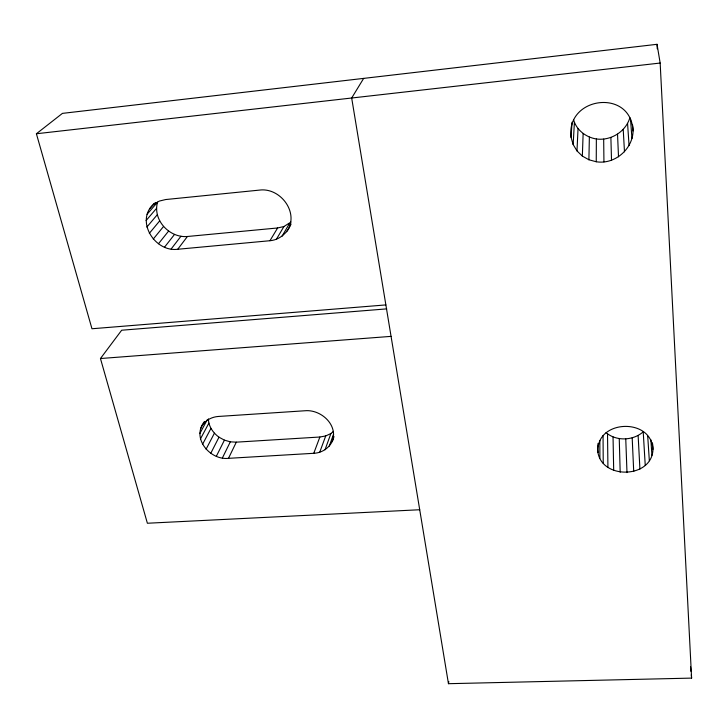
<?xml version="1.0" encoding="UTF-8"?>
<svg xmlns="http://www.w3.org/2000/svg" width="728" height="728" viewBox="0 0 728 728"><rect width="100%" height="100%" fill="white"/><g stroke="black" fill="none" stroke-linecap="round" stroke-linejoin="round"><path stroke-width="1.09" d="M652.406 442.87C659.95 481.39 591.536 482.173 598.061 443.37M632.459 124.506C636.909 145.227 616.889 165.147 596.25 161.752L596.359 138.975C586.004 137.346 576.258 129.957 573.555 119.592M596.25 161.752L588.897 159.769L589.371 137.091M588.897 159.769L582.345 156.074L583.137 133.57M582.345 156.074L576.986 150.896L578.041 128.61M576.986 150.896L573.154 144.554L574.392 122.532M573.154 144.554L571.089 137.41L572.035 122.204M385.867 304.914L91.965 328.756L36.4 133.752L62.435 113.377L657.038 44.308L660.16 63.045L691.6 678.105L448.457 683.692L448.794 681.454M291.1 223.969C287.451 232.778 279.725 239.921 269.952 240.722L177.732 249.267C154.527 252.379 134.68 220.12 154.209 203.567M290.954 222.049L283.92 226.526L277.623 227.973L187.415 236.491C169.551 238.183 152.434 219.947 157.548 202.193L147.056 214.287M333.97 436.509C332.004 446.009 323.378 452.916 313.768 453.298L228.483 458.34C209.901 460.415 190.964 437.828 204.55 421.485M332.168 441.559C338.62 425.116 320.957 409.218 305.005 410.756L218.318 416.462C210.893 417.007 203.613 421.212 200.837 428.355M329.256 446.164L333.606 433.997M325.016 449.795L330.894 433.542L333.397 431.386M319.729 452.224L325.716 435.945L330.894 433.542M313.768 453.298L319.874 437.018L325.716 435.945M596.359 138.975C610.792 140.959 625.853 131.686 629.92 117.581M228.483 458.34L236.309 442.16L319.874 437.018M222.377 457.994L230.33 441.832L236.309 442.16M216.343 456.265L224.424 440.14L230.33 441.832M210.783 453.271L218.992 437.2C213.131 432.923 208.454 426.344 208.417 418.864M206.079 449.212L214.396 433.215M202.53 444.362L210.938 428.428M200.391 439.02L208.854 423.168M199.809 433.56L207.243 419.765M203.412 423.741L204.477 421.794M286.595 231.732C300.009 213.495 280.68 187.278 259.523 190.099L165.666 199.545L159.359 201.065L153.917 204.195L149.722 208.709M282.064 236.2L289.471 223.514M276.394 239.266L283.92 226.526M269.952 240.722L277.623 227.973M363.663 78.387L351.679 98.007L448.457 683.692M419.71 509.746L147.384 523.241L100.455 358.531L121.667 330.221L386.704 308.881M177.732 249.267L187.415 236.491M171.126 249.031L180.944 236.263M164.555 247.147L174.529 234.425M158.467 243.744L168.587 231.095M153.271 239.048L163.527 226.49M149.313 233.351L159.669 220.903M146.856 227.045L157.293 214.714M146.082 220.548L156.566 208.335M153.917 204.195L155.401 202.493M606.024 432.632C616.398 441.441 633.069 440.749 643.215 431.859L645.245 465.392M36.4 133.752L660.16 63.045M100.455 358.531L391.063 336.372M218.992 437.2L224.424 440.14M652.88 449.485C651.778 416.926 594.776 419.583 598.125 452.589M632.969 130.985C631.422 88.115 565.665 96.351 571.089 137.41M690.544 666.894L690.963 671.38M691.282 674.738L691.6 678.105M630.484 118.791L631.959 138.511M650.859 439.767L651.942 455.291M627.572 123.414L629.065 145.6M647.72 436.199L649.34 460.706M623.214 129.393L624.488 151.824M638.128 435.453L639.921 469.078M657.038 44.308L657.266 48.84M632.186 437.856L633.715 471.526M617.535 134.17L618.509 156.802M625.761 438.929L626.99 472.609M619.246 438.611L620.183 472.254M610.883 137.483L611.511 160.224M613.04 436.927L613.695 470.488M607.525 433.979L607.925 467.421M603.676 139.112L603.94 161.907M603.057 435.49L603.23 463.245M599.854 440.513L599.89 458.194"/></g></svg>
